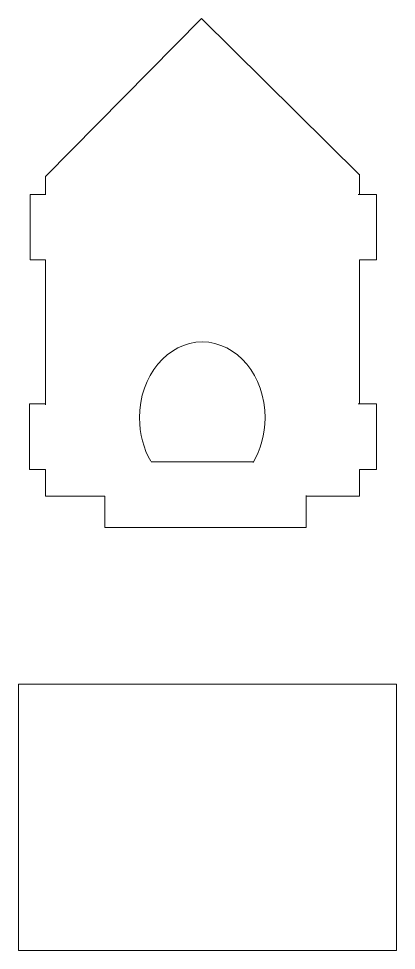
# Model space of a CAD drawing. Header units: millimetres. Extents: x -607 to 1451, y -798 to 283.
# Drawn here: x -392.1 to -324.4, y -235.3 to -68.2 of the extents above; entities that cross this region are included whole.
import ezdxf

# ---------------------------------------------------------------- set-up
doc = ezdxf.new("R2010")
doc.units = ezdxf.units.MM
doc.header["$MEASUREMENT"] = 0
doc.layers.add('layer 1', color=7, linetype='Continuous')

msp = doc.modelspace()

# ---------------------------------------------------------------- linework, layer by layer
at = {"layer": 'layer 1', "color": 242, "lineweight": 20}
for points, knots in [([(-387.2936, -96.4714), (-387.2936, -96.4714), (-359.3007, -68.1645), (-359.3007, -68.1645), (-359.3007, -68.1645), (-359.3007, -68.1645), (-330.9636, -96.1871), (-330.9636, -96.1871)], [0, 0, 0, 0, 0.33333333, 0.33333333, 0.33333333, 0.33333333, 1, 1, 1, 1]), ([(-387.2936, -99.7026), (-387.2936, -99.7026), (-390.0393, -99.7026), (-390.0393, -99.7026), (-390.0393, -99.7026), (-390.0393, -99.7026), (-390.0394, -99.7026), (-390.0394, -99.7026), (-390.0394, -99.7026), (-390.0394, -99.7026), (-390.0394, -111.45), (-390.0394, -111.45), (-390.0394, -111.45), (-390.0394, -111.45), (-390.0394, -111.4501), (-390.0394, -111.4501), (-390.0394, -111.4501), (-390.0394, -111.4501), (-387.2936, -111.4501), (-387.2936, -111.4501)], [0, 0, 0, 0, 0.16666667, 0.16666667, 0.16666667, 0.16666667, 0.33333333, 0.33333333, 0.33333333, 0.33333333, 0.5, 0.5, 0.5, 0.5, 0.66666667, 0.66666667, 0.66666667, 0.66666667, 1, 1, 1, 1]), ([(-331.2017, -99.7026), (-331.2017, -99.7026), (-327.9208, -99.7026), (-327.9208, -99.7026), (-327.9208, -99.7026), (-327.9208, -99.7026), (-327.9208, -111.4501), (-327.9208, -111.4501), (-327.9208, -111.4501), (-327.9208, -111.4501), (-330.9637, -111.4501), (-330.9637, -111.4501)], [0, 0, 0, 0, 0.25, 0.25, 0.25, 0.25, 0.5, 0.5, 0.5, 0.5, 1, 1, 1, 1]), ([(-368.4268, -147.5399), (-369.6952, -145.3373), (-370.439, -142.6604), (-370.439, -139.7735), (-370.439, -139.7735), (-370.439, -132.2552), (-365.395, -126.1604), (-359.173, -126.1604), (-359.173, -126.1604), (-352.951, -126.1604), (-347.907, -132.2552), (-347.907, -139.7735), (-347.907, -139.7735), (-347.907, -142.7612), (-348.7036, -145.5242), (-350.0541, -147.7691)], [0, 0, 0, 0, 0.2, 0.2, 0.2, 0.2, 0.4, 0.4, 0.4, 0.4, 0.6, 0.6, 0.6, 0.6, 1, 1, 1, 1]), ([(-387.2936, -137.2735), (-387.2936, -137.2735), (-390.1512, -137.2735), (-390.1512, -137.2735), (-390.1512, -137.2735), (-390.1512, -137.2735), (-390.1512, -149.021), (-390.1512, -149.021), (-390.1512, -149.021), (-390.1512, -149.021), (-390.1511, -149.021), (-390.1511, -149.021), (-390.1511, -149.021), (-390.1511, -149.021), (-387.2936, -149.021), (-387.2936, -149.021)], [0, 0, 0, 0, 0.2, 0.2, 0.2, 0.2, 0.4, 0.4, 0.4, 0.4, 0.6, 0.6, 0.6, 0.6, 1, 1, 1, 1]), ([(-331.2017, -137.2735), (-331.2017, -137.2735), (-327.9208, -137.2735), (-327.9208, -137.2735), (-327.9208, -137.2735), (-327.9208, -137.2735), (-327.9208, -149.021), (-327.9208, -149.021), (-327.9208, -149.021), (-327.9208, -149.021), (-330.9637, -149.021), (-330.9637, -149.021)], [0, 0, 0, 0, 0.25, 0.25, 0.25, 0.25, 0.5, 0.5, 0.5, 0.5, 1, 1, 1, 1]), ([(-376.6591, -153.8374), (-376.6591, -153.8374), (-387.2936, -153.8374), (-387.2936, -153.8374), (-387.2936, -153.8374), (-387.2936, -153.8374), (-387.2936, -149.021), (-387.2936, -149.021)], [0, 0, 0, 0, 0.33333333, 0.33333333, 0.33333333, 0.33333333, 1, 1, 1, 1]), ([(-330.9637, -149.021), (-330.9637, -149.021), (-330.9637, -153.8374), (-330.9637, -153.8374), (-330.9637, -153.8374), (-330.9637, -153.8374), (-340.5699, -153.8374), (-340.5699, -153.8374)], [0, 0, 0, 0, 0.33333333, 0.33333333, 0.33333333, 0.33333333, 1, 1, 1, 1]), ([(-340.5699, -153.7299), (-340.5699, -153.7299), (-340.5699, -159.4357), (-340.5699, -159.4357), (-340.5699, -159.4357), (-340.5699, -159.4357), (-340.5699, -159.4358), (-340.5699, -159.4358), (-340.5699, -159.4358), (-340.5699, -159.4358), (-376.659, -159.4358), (-376.659, -159.4358), (-376.659, -159.4358), (-376.659, -159.4358), (-376.6591, -159.4358), (-376.6591, -159.4358), (-376.6591, -159.4358), (-376.6591, -159.4358), (-376.6591, -153.8374), (-376.6591, -153.8374)], [0, 0, 0, 0, 0.16666667, 0.16666667, 0.16666667, 0.16666667, 0.33333333, 0.33333333, 0.33333333, 0.33333333, 0.5, 0.5, 0.5, 0.5, 0.66666667, 0.66666667, 0.66666667, 0.66666667, 1, 1, 1, 1]), ([(-392.1088, -187.5586), (-392.1088, -187.5586), (-324.3754, -187.5586), (-324.3754, -187.5586), (-324.3754, -187.5586), (-324.3754, -187.5586), (-324.3754, -235.3061), (-324.3754, -235.3061), (-324.3754, -235.3061), (-324.3754, -235.3061), (-392.1088, -235.3061), (-392.1088, -235.3061), (-392.1088, -235.3061), (-392.1088, -235.3061), (-392.1088, -187.5586), (-392.1088, -187.5586)], [0, 0, 0, 0, 0.2, 0.2, 0.2, 0.2, 0.4, 0.4, 0.4, 0.4, 0.6, 0.6, 0.6, 0.6, 1, 1, 1, 1])]:
    msp.add_open_spline(points, degree=3, knots=knots, dxfattribs=at)
for points in [[(-387.2936, -99.782), (-387.2936, -99.782), (-387.2936, -96.4714), (-387.2936, -96.4714)], [(-330.9637, -96.0596), (-330.9637, -96.0596), (-330.9637, -99.7026), (-330.9637, -99.7026)], [(-387.2936, -137.4587), (-387.2936, -137.4587), (-387.2936, -111.4501), (-387.2936, -111.4501)], [(-330.9637, -111.4501), (-330.9637, -111.4501), (-330.9637, -137.2735), (-330.9637, -137.2735)], [(-368.3697, -147.651), (-368.3697, -147.651), (-349.9054, -147.6568), (-349.9054, -147.6568)]]:
    msp.add_open_spline(points, degree=3, dxfattribs=at)

doc.saveas('drawing.dxf')
